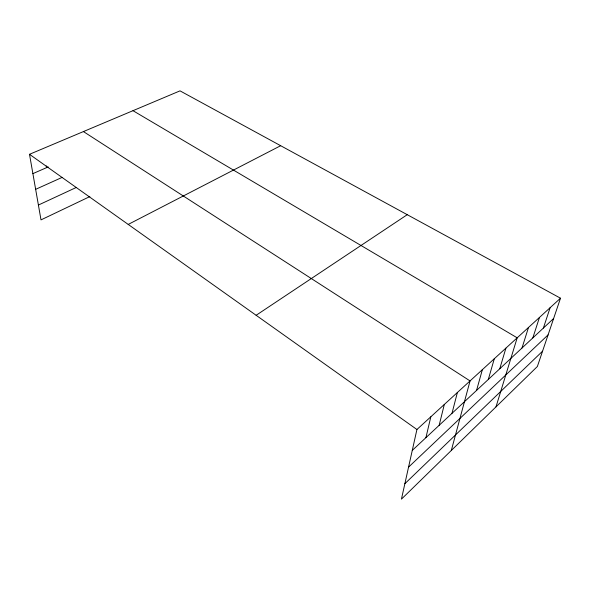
<?xml version="1.0" encoding="UTF-8"?>
<svg xmlns="http://www.w3.org/2000/svg" width="590" height="590" viewBox="0 0 590 590"><rect width="100%" height="100%" fill="white"/><g stroke="black" fill="none" stroke-linecap="round" stroke-linejoin="round"><path stroke-width="0.89" d="M560.5 298.208L416.924 429.505L401.436 499.14L537.372 366.493L560.5 298.208L180.016 90.86L29.5 154.3L41.005 219.886L89.835 196.588M425.921 437.669L430.833 416.791M439.152 425.324L444.307 404.467M451.984 413.347L457.375 392.52M451.313 450.465L470.053 380.926L83.426 131.57M476.558 390.418L482.355 369.672M488.314 379.444L494.302 358.75M499.752 368.78L505.91 348.137M495.983 406.879L517.187 337.819L132.986 110.684M522.003 348.012L528.478 327.494M532.836 337.9L539.452 317.457M543.375 328.07L550.123 307.7M404.873 483.697L542.549 351.197M408.553 467.14L548.073 334.891M412.277 450.399L553.626 318.504M256.134 315.289L407.24 214.694M128.214 224.429L280.663 145.715M38.402 205.055L76.434 187.391M35.643 189.331L62.23 177.347M32.893 173.63L48.21 166.926M29.5 154.3L416.924 429.505M46.256 165.908L46.544 167.656"/></g></svg>
